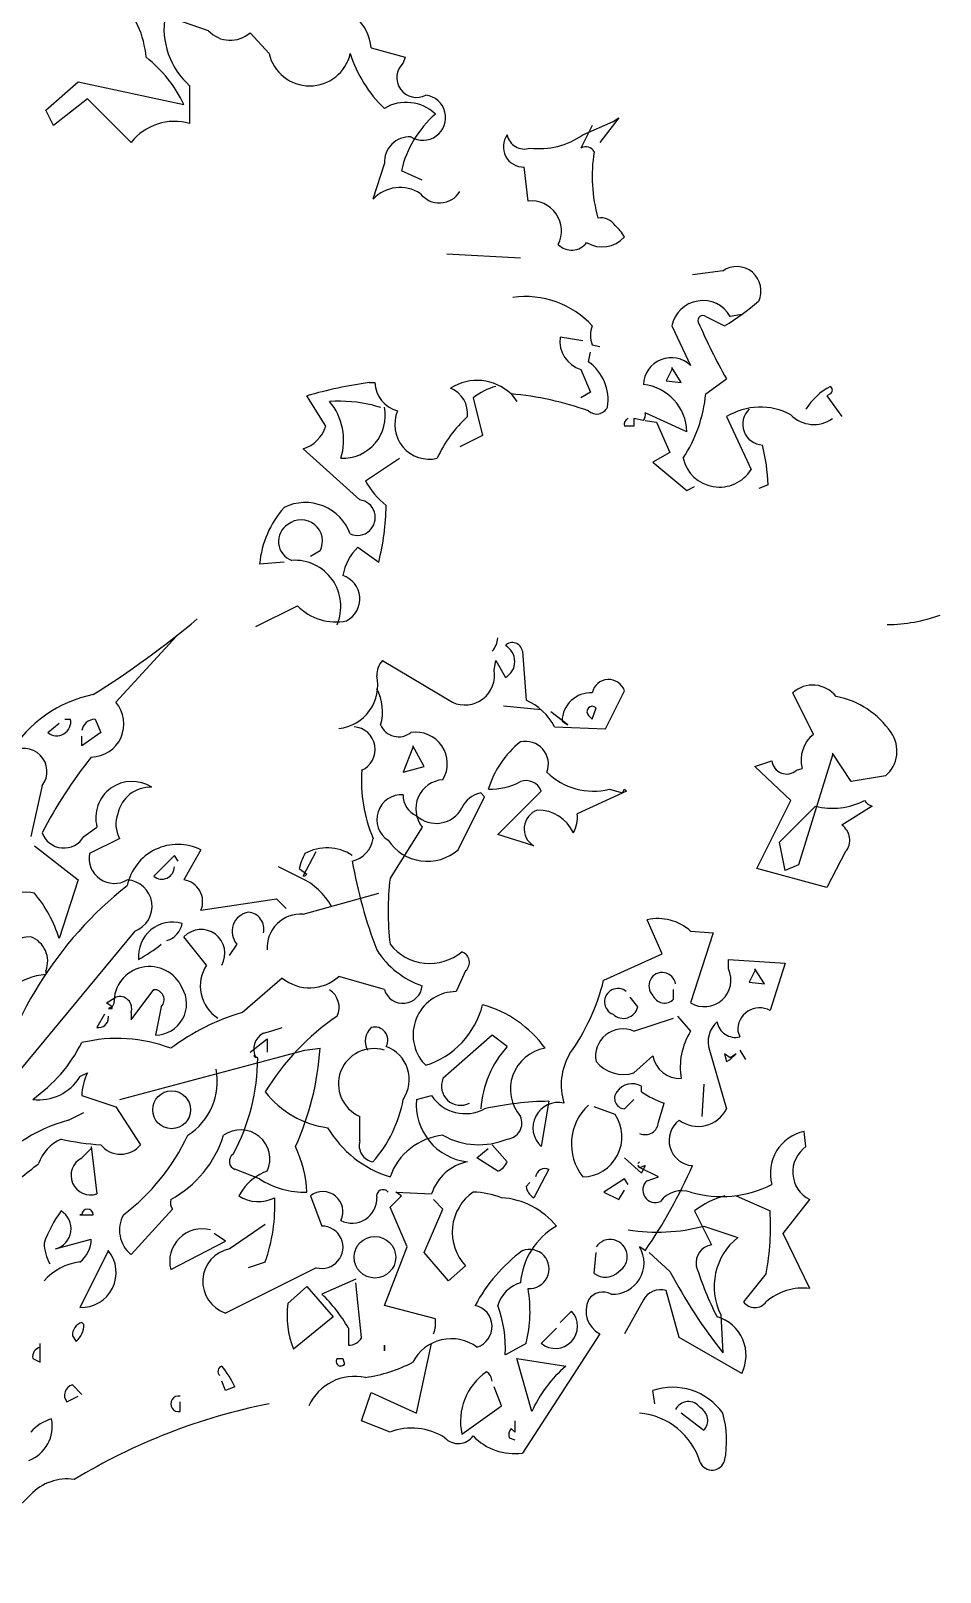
# Model space of a CAD drawing. Header units: millimetres. Extents: x 0 to 25200, y 0 to 17820.
# Drawn here: x 6419.3 to 6695.2, y 7784.1 to 8251.6 of the extents above; entities that cross this region are included whole.
import ezdxf

# ---------------------------------------------------------------- set-up
doc = ezdxf.new("R2010")
doc.units = ezdxf.units.MM
doc.header["$LTSCALE"] = 100
doc.header["$MEASUREMENT"] = 0
doc.layers.add('CO-TREE', color=251, linetype='Continuous')

# ---------------------------------------------------------------- blocks, each defined once
blk = doc.blocks.new('T-114')
at = {"layer": 'CO-TREE'}
for p, q in [((280.54, 1022.92), (267.35, 1027.51)), ((298.9, 1016.03), (293.16, 1022.34)), ((329.88, 1017.75), (340.21, 1014.88)), ((340.21, 1014.88), (339.63, 1013.16)), ((231.2, 998.82), (240.96, 1007.43)), ((240.96, 1007.43), (273.08, 1000.54)), ((274.8, 1006.28), (274.8, 994.8)), ((243.82, 1002.26), (233.5, 994.23)), ((257.02, 989.07), (243.82, 1002.26)), ((233.5, 994.23), (231.2, 998.82)), ((405.04, 996.53), (399.3, 989.07)), ((403.31, 995.38), (405.04, 996.53)), ((397, 994.23), (393.56, 987.35)), ((394.14, 991.36), (403.31, 995.38)), ((333.9, 982.76), (330.45, 971.86)), ((345.37, 977.59), (339.06, 980.46)), ((377.5, 971.28), (376.35, 981.61)), ((352.83, 955.22), (375.2, 954.07)), ((436.59, 950.06), (427.41, 948.91)), ((431.43, 936.29), (437.16, 933.42)), ((442.33, 936.86), (438.88, 936.29)), ((421.1, 933.42), (426.84, 921.37)), ((394.14, 928.83), (387.25, 929.98)), ((397, 927.68), (399.3, 927.11)), ((395.86, 922.52), (396.43, 925.39)), ((393.56, 920.22), (396.43, 913.34)), ((421.1, 920.22), (419.38, 916.78)), ((419.38, 916.78), (423.97, 916.21)), ((423.97, 916.21), (421.1, 920.8)), ((421.1, 920.8), (421.1, 920.22)), ((431.43, 912.76), (437.74, 917.35)), ((316.11, 903.01), (310.37, 912.19)), ((329.31, 916.21), (331.03, 916.21)), ((372.33, 912.76), (374.06, 910.47)), ((396.43, 913.34), (393.56, 911.62)), ((469.29, 912.76), (468.14, 912.19)), ((468.14, 912.19), (472.73, 905.88)), ((330.45, 909.32), (332.75, 908.75)), ((360.86, 911.62), (363.73, 900.14)), ((409.63, 903.01), (406.76, 903.01)), ((412.49, 904.73), (409.63, 905.31)), ((409.63, 905.31), (409.63, 903.01)), ((425.69, 901.29), (413.07, 907.03)), ((413.07, 904.73), (416.51, 904.16)), ((416.51, 904.16), (420.53, 894.98)), ((437.74, 905.88), (445.2, 889.82)), ((363.73, 900.14), (356.84, 896.7)), ((326.44, 880.64), (309.23, 896.13)), ((328.16, 886.37), (338.49, 893.26)), ((420.53, 894.98), (415.36, 892.11)), ((415.36, 892.11), (425.69, 883.51)), ((425.69, 883.51), (427.98, 884.65)), ((450.36, 885.23), (447.49, 884.08)), ((314.39, 865.15), (311.52, 863.43)), ((325.86, 866.29), (332.18, 861.71)), ((303.49, 861.71), (296.03, 861.13)), ((294.88, 842.2), (307.51, 848.51)), ((270.79, 839.33), (252.43, 819.25)), ((375.78, 834.74), (376.92, 819.82)), ((333.32, 831.87), (354.55, 819.25)), ((367.17, 829), (367.75, 831.87)), ((367.75, 831.87), (370.61, 826.71)), ((401.02, 811.22), (406.76, 822.69)), ((464.13, 809.5), (457.82, 822.12)), ((236.94, 814.09), (238.66, 814.09)), ((246.12, 814.09), (247.84, 810.07)), ((381.51, 816.96), (370.04, 818.1)), ((389.55, 812.37), (384.38, 816.38)), ((395.86, 815.24), (397, 814.09)), ((397, 814.09), (398.15, 817.53)), ((231.78, 810.07), (235.22, 812.94)), ((247.84, 810.07), (242.1, 806.06)), ((242.1, 806.06), (242.1, 808.92)), ((385.53, 811.79), (401.02, 811.22)), ((387.82, 813.51), (389.55, 812.37)), ((342.5, 805.48), (339.63, 798.02)), ((345.94, 799.75), (342.5, 806.06)), ((342.5, 806.06), (342.5, 805.48)), ((339.63, 798.02), (345.94, 799.75)), ((446.34, 799.75), (451.51, 801.47)), ((457.24, 789.42), (446.34, 799.75)), ((469.86, 803.19), (459.54, 769.91)), ((475.6, 795.16), (469.86, 803.76)), ((469.86, 803.76), (469.86, 803.19)), ((458.96, 798.6), (460.69, 799.17)), ((485.93, 796.88), (475.6, 795.16)), ((230.06, 794.01), (226.61, 778.52)), ((356.27, 774.5), (364.3, 790.57)), ((364.3, 790.57), (363.16, 791.71)), ((368.32, 779.09), (381.51, 792.29)), ((407.33, 792.29), (392.41, 785.4)), ((402.17, 792.86), (406.18, 791.71)), ((406.18, 791.71), (406.76, 792.86)), ((406.76, 792.86), (407.33, 792.29)), ((446.92, 768.76), (457.24, 789.42)), ((453.8, 776.8), (464.7, 787.7)), ((481.91, 787.7), (472.73, 781.96)), ((242.68, 778.52), (246.69, 781.39)), ((345.37, 781.39), (335.62, 765.9)), ((253.58, 777.94), (244.4, 773.35)), ((379.22, 775.65), (368.32, 779.09)), ((455.52, 768.19), (453.8, 776.8)), ((227.76, 775.65), (240.96, 765.32)), ((270.22, 772.78), (263.9, 766.47)), ((271.36, 771.06), (270.22, 772.78)), ((278.25, 774.5), (273.08, 765.32)), ((309.23, 766.47), (313.24, 773.93)), ((473.88, 773.93), (468.14, 763.03)), ((308.65, 765.9), (301.77, 769.34)), ((308.08, 768.76), (310.37, 767.04)), ((310.37, 767.04), (309.8, 766.47)), ((468.14, 763.03), (446.92, 768.76)), ((459.54, 769.91), (455.52, 768.19)), ((240.96, 765.32), (235.22, 747.54)), ((309.8, 766.47), (309.23, 766.47)), ((278.25, 756.14), (301.2, 759.59)), ((301.2, 759.59), (304.06, 756.72)), ((309.23, 755), (332.18, 761.31)), ((418.23, 742.95), (413.64, 753.27)), ((258.17, 749.83), (213.99, 696.48)), ((426.84, 749.83), (433.72, 749.26)), ((433.72, 749.26), (426.84, 728.03)), ((279.97, 739.51), (273.08, 748.11)), ((289.15, 745.82), (286.85, 742.37)), ((400.45, 734.92), (418.23, 742.95)), ((438.31, 738.36), (438.31, 741.23)), ((438.31, 741.23), (455.52, 740.08)), ((455.52, 740.08), (450.93, 725.74)), ((231.2, 737.78), (231.2, 736.64)), ((302.92, 735.49), (290.87, 725.16)), ((333.9, 732.05), (320.13, 736.06)), ((358.57, 737.78), (355.7, 731.47)), ((446.34, 737.78), (444.62, 734.34)), ((444.62, 734.34), (449.21, 733.77)), ((449.21, 733.77), (446.34, 738.36)), ((446.34, 738.36), (446.34, 737.78)), ((249.56, 728.03), (252.43, 729.75)), ((257.02, 722.87), (263.9, 732.05)), ((410.77, 726.88), (408.48, 729.75)), ((421.67, 729.18), (421.67, 732.05)), ((251.28, 726.88), (249.56, 728.03)), ((251.28, 726.88), (250.14, 726.31)), ((250.14, 726.31), (251.28, 726.31)), ((251.86, 728.03), (251.28, 726.88)), ((251.28, 726.31), (251.28, 726.88)), ((257.02, 725.16), (257.02, 722.87)), ((266.2, 726.88), (264.48, 718.28)), ((248.99, 724.59), (246.69, 720.57)), ((250.14, 723.44), (250.14, 724.02)), ((299.47, 719.43), (302.92, 720.57)), ((409.63, 719.43), (421.67, 723.44)), ((422.82, 724.02), (426.84, 719.43)), ((293.16, 713.12), (298.33, 717.13)), ((297.18, 718.85), (299.47, 719.43)), ((298.33, 717.13), (298.33, 713.12)), ((366.6, 718.28), (351.68, 705.08)), ((371.19, 714.84), (366.6, 718.28)), ((441.18, 719.43), (441.75, 717.71)), ((253.58, 698.77), (309.8, 713.69)), ((295.46, 711.39), (294.31, 711.97)), ((294.31, 711.97), (294.88, 711.39)), ((309.8, 713.69), (314.39, 714.26)), ((415.36, 711.97), (409.63, 706.8)), ((432.57, 713.69), (437.74, 695.9)), ((438.88, 711.39), (437.16, 712.54)), ((437.16, 712.54), (437.74, 710.25)), ((437.74, 710.25), (438.88, 710.82)), ((438.88, 710.82), (440.61, 712.54)), ((440.61, 712.54), (438.88, 711.39)), ((441.75, 713.69), (443.47, 710.82)), ((241.53, 705.66), (243.82, 706.8)), ((345.37, 710.25), (346.52, 709.1)), ((411.92, 701.07), (411.92, 702.79)), ((430.85, 703.36), (430.28, 693.61)), ((242.1, 699.92), (252.43, 696.48)), ((343.65, 698.77), (348.24, 699.92)), ((383.81, 698.2), (381.51, 684.43)), ((406.76, 695.9), (409.63, 698.77)), ((417.08, 691.89), (418.8, 697.63)), ((238.09, 692.46), (242.68, 694.76)), ((252.43, 696.48), (259.89, 685)), ((326.44, 686.15), (326.44, 693.61)), ((403.89, 694.18), (397.58, 696.48)), ((461.83, 684.43), (461.26, 689.02)), ((242.1, 680.99), (244.97, 683.86)), ((244.97, 684.43), (246.69, 670.09)), ((362.01, 680.99), (365.45, 683.86)), ((366.6, 685), (371.19, 679.84)), ((368.32, 676.97), (362.01, 680.99)), ((411.92, 676.4), (406.76, 680.99)), ((410.77, 679.27), (411.35, 679.84)), ((411.35, 679.84), (410.77, 679.27)), ((411.35, 678.12), (410.77, 678.69)), ((410.77, 678.69), (411.35, 678.12)), ((411.35, 678.12), (413.07, 678.69)), ((417.08, 675.25), (411.35, 678.12)), ((413.07, 678.69), (411.92, 676.4)), ((296.03, 674.68), (288.57, 677.55)), ((376.92, 672.38), (378.07, 673.53)), ((383.81, 677.55), (379.22, 668.94)), ((406.76, 674.68), (400.45, 670.66)), ((407.9, 672.96), (406.76, 674.68)), ((413.64, 674.1), (417.08, 675.25)), ((290.87, 671.24), (289.72, 669.51)), ((311.52, 669.51), (314.96, 660.33)), ((335.62, 666.07), (339.06, 669.51)), ((339.06, 669.51), (337.34, 670.66)), ((337.34, 670.66), (348.24, 670.09)), ((400.45, 670.66), (405.04, 668.37)), ((405.04, 668.37), (406.76, 671.24)), ((440.61, 669.51), (450.93, 664.92)), ((257.02, 651.73), (269.64, 665.5)), ((340.78, 654.02), (335.62, 666.07)), ((345.94, 652.3), (351.68, 665.5)), ((351.68, 665.5), (348.81, 668.37)), ((427.98, 664.92), (433.15, 654.6)), ((454.95, 658.04), (462.98, 668.37)), ((242.1, 663.78), (241.53, 663.78)), ((241.53, 663.78), (242.1, 663.78)), ((242.1, 663.78), (245.55, 663.78)), ((286.85, 653.45), (297.75, 660.91)), ((430.85, 660.33), (441.18, 656.89)), ((234.07, 653.45), (244.97, 656.32)), ((269.07, 647.14), (285.71, 655.75)), ((285.71, 655.75), (282.26, 658.04)), ((462.98, 641.4), (454.95, 658.04)), ((250.14, 652.88), (241.53, 635.67)), ((333.9, 636.24), (340.78, 654.02)), ((353.4, 643.7), (345.94, 652.3)), ((397.58, 645.99), (398.15, 652.3)), ((413.07, 652.88), (411.35, 654.02)), ((420.53, 646.57), (414.22, 652.3)), ((313.24, 647.71), (285.71, 633.94)), ((297.75, 649.43), (292.59, 647.71)), ((358.57, 648.29), (353.4, 643.7)), ((449.78, 645.99), (442.9, 637.39)), ((304.64, 636.81), (310.37, 641.98)), ((310.37, 641.98), (318.41, 632.8)), ((325.29, 644.27), (314.96, 639.68)), ((327.01, 626.49), (325.29, 643.12)), ((423.39, 626.49), (419.38, 640.83)), ((349.39, 632.22), (333.9, 636.24)), ((412.49, 637.96), (406.76, 627.63)), ((318.41, 632.8), (306.36, 623.04)), ((387.25, 631.08), (390.69, 634.52)), ((436.02, 633.37), (436.59, 621.9)), ((239.24, 627.06), (240.38, 625.34)), ((242.68, 630.5), (242.1, 631.08)), ((323, 629.35), (323, 624.19)), ((399.3, 627.63), (375.78, 591.49)), ((381.51, 624.76), (386.1, 629.35)), ((229.48, 619.03), (229.48, 624.76)), ((333.9, 622.47), (333.9, 624.19)), ((333.9, 624.19), (333.9, 622.47)), ((343.65, 603.54), (348.24, 624.76)), ((376.92, 624.76), (370.61, 621.32)), ((442.33, 615.59), (423.39, 626.49)), ((227.19, 620.18), (229.48, 619.03)), ((319.55, 620.18), (321.27, 620.18)), ((321.27, 620.18), (321.85, 618.45)), ((378.65, 604.11), (374.06, 620.18)), ((374.06, 620.18), (388.97, 617.88)), ((285.71, 610.42), (284.56, 613.29)), ((237.51, 606.98), (240.96, 608.7)), ((242.1, 609.27), (239.24, 612.14)), ((288.57, 611.57), (285.71, 610.42)), ((327.01, 601.24), (329.88, 609.85)), ((329.88, 609.85), (343.65, 603.54)), ((369.47, 605.83), (367.17, 611.57)), ((415.94, 606.41), (415.36, 610.42)), ((271.94, 604.11), (271.94, 606.98)), ((357.42, 597.23), (369.47, 605.83)), ((430.85, 598.37), (423.97, 603.54)), ((335.62, 597.8), (327.01, 601.24)), ((373.48, 597.8), (372.33, 598.95)), ((373.48, 601.24), (373.48, 597.8)), ((371.76, 596.08), (373.48, 595.51))]:
    blk.add_line(p, q, dxfattribs=at)
for centre, radius in [((269.35, 695.62), 5.74), ((331.03, 650.87), 6.31)]:
    blk.add_circle(centre, radius, dxfattribs=at)
for centre, radius, start, end in [((232.69, 1012.53), 29.01, 4.652, 43.9571), ((290.15, 1023.59), 23.13, 170.2636, 228.4544), ((316.68, 1016.89), 13.22, 3.7321, 49.398), ((287.15, 1029.07), 9.02, 222.9716, 311.8233), ((237.23, 983.62), 39.65, 25.2679, 52.0517), ((311.24, 1018.85), 12.65, 192.8691, 347.1309), ((360.66, 1027.53), 38.83, 197.2246, 226.4303), ((343.69, 1008.72), 6.02, 132.4174, 298.0178), ((340.49, 988.21), 12.99, 46.7904, 120.5292), ((345.62, 996.59), 6.88, 237.578, 82.4558), ((370.94, 973.04), 32.73, 131.1811, 166.8914), ((270.22, 978.6), 16.84, 74.1898, 141.5676), ((376.12, 987.73), 6.13, 143.6667, 272.1278), ((376.36, 992.33), 5.27, 190.5591, 288.9281), ((380.86, 1010.32), 23.14, 263.0758, 304.9967), ((341.64, 983.04), 7.75, 87.8793, 182.1207), ((395, 984.76), 2.95, 29.0559, 119.0533), ((442.24, 978.68), 45.29, 170.4429, 196.098), ((338.67, 964.04), 11.34, 57.2837, 136.4019), ((350.62, 978.06), 7.35, 217.5516, 327.9011), ((378.49, 962.18), 9.15, 333.4186, 96.2304), ((399.59, 961.1), 5.09, 32.3486, 99.7265), ((396.72, 954.93), 11.42, 28.4962, 51.1149), ((390.74, 962.02), 5.65, 224.0512, 323.577), ((399.97, 966.52), 9.15, 239.1715, 317.89), ((440.82, 944.02), 7.37, 334.7392, 125.059), ((376.81, 914.9), 27.4, 42.5174, 98.175), ((430.54, 931.43), 9.65, 30.1999, 168.1248), ((391.35, 1007.73), 87.29, 301.6535, 310.0218), ((430.57, 935.04), 1.51, 55.3056, 198.4342), ((403.6, 930.55), 7.19, 156.5025, 203.4975), ((591.2, 1004.85), 176.66, 203.443, 209.6872), ((396.05, 928.75), 8.89, 172.0908, 253.7197), ((387.75, 911.06), 14.03, 350.5151, 54.7246), ((420.95, 915.3), 8.46, 45.8772, 177.7256), ((362.06, 901.98), 14.89, 46.3878, 122.9006), ((348.36, 779.74), 137.8, 97.9492, 106.0031), ((340.35, 916.61), 9.33, 182.4669, 254.8528), ((350.82, 906.74), 8.36, 354.0944, 67.8331), ((373.48, 894.98), 20.89, 105.947, 127.1831), ((364.26, 819.8), 93.31, 70.2054, 85.0331), ((410.86, 900.89), 14.84, 1.5602, 83.6679), ((388.97, 916.78), 42.65, 326.5252, 354.5947), ((478.3, 897.82), 19.45, 117.5856, 147.8332), ((468.43, 913.91), 1.43, 306.8699, 53.1301), ((320.13, 867.01), 43.56, 76.2854, 93.7751), ((303.35, 898.74), 18.2, 342.4801, 40.1398), ((321.27, 906.14), 12.89, 267.4497, 11.6981), ((347.52, 903.44), 10.47, 156.5959, 283.4646), ((398.29, 910.33), 3.66, 228.1798, 334.44), ((447.99, 889.02), 19.74, 62.0559, 121.3135), ((448.99, 903.59), 6.33, 133.6299, 266.8198), ((306.26, 905.98), 10.29, 286.7515, 343.2485), ((384.94, 877.47), 38.38, 132.2427, 155.7026), ((408.48, 903.59), 1.81, 108.4363, 198.4336), ((410.49, 906.45), 2.64, 319.4003, 12.5272), ((464.22, 913.24), 9.74, 224.2048, 305.4063), ((435.59, 895.84), 11.34, 193.1583, 327.917), ((393.26, 883.22), 57.13, 2.0161, 14.2441), ((349.96, 898.42), 24.91, 208.927, 231.5457), ((309.9, 865.24), 14.58, 20.3366, 116.0606), ((325.74, 875.27), 5.41, 246.3463, 82.6055), ((325.99, 858.37), 30.08, 138.4057, 174.7369), ((308.65, 868.12), 6.46, 332.6227, 128.4324), ((258.17, 880.33), 76.31, 345.8729, 358.9378), ((307.82, 868), 6.07, 121.5692, 250.4488), ((337.77, 854.42), 16.82, 135.0702, 168.7848), ((306.68, 848.3), 14.01, 336.7534, 93.6817), ((318.94, 850.56), 7.5, 297.6377, 71.8896), ((319.27, 860.2), 16.58, 224.8248, 280.9698), ((84.58, 1076.05), 301.14, 302.3131, 309.7417), ((485.75, 893.41), 50.64, 270.8533, 289.3961), ((361.84, 839.16), 6.5, 317.1488, 356.454), ((372.75, 834.26), 3.07, 8.9734, 134.1567), ((367.92, 831.59), 5.57, 298.9412, 61.0588), ((338.04, 827.49), 6.44, 137.0649, 181.823), ((358.33, 827.4), 8.99, 245.1383, 10.2502), ((318.6, 824.44), 13.3, 276.5711, 12.3536), ((319.36, 816.47), 14, 342.9711, 29.0469), ((401.96, 821.09), 5.06, 18.4915, 168.2414), ((463.88, 815.4), 9.05, 37.986, 132.0746), ((253.11, 784.01), 38.29, 101.3892, 148.9437), ((244.81, 812.67), 10.06, 270.9018, 40.8071), ((370.26, 804.06), 17.11, 26.8559, 67.094), ((396.63, 813.32), 8.81, 87.5803, 178.7245), ((466.25, 795.56), 25.86, 34.1488, 79.3878), ((234.51, 813.29), 4.23, 229.6973, 10.8156), ((246.05, 810.11), 3.98, 88.9689, 172.2337), ((397, 816.38), 1.62, 45, 225), ((324.22, 804.91), 6.9, 293.839, 85.8926), ((338.2, 814.66), 5.91, 202.8337, 309.0939), ((343.43, 800.61), 9.58, 329.4175, 99.0139), ((470.15, 801.75), 9.81, 127.8761, 195.254), ((479.63, 804.41), 9.82, 309.9222, 35.215), ((224.57, 798.27), 6.95, 322.1535, 127.8465), ((392.75, 784.78), 28.47, 128.0503, 163.5183), ((376.75, 800.46), 6.92, 339.4368, 102.9351), ((357.36, 713.24), 143.6, 141.5074, 152.4449), ((455.98, 801.96), 4.5, 186.3134, 311.6116), ((257.31, 784.24), 10.99, 56.7645, 195.0549), ((372.16, 795.51), 45.25, 176.086, 202.8387), ((352.27, 786.91), 8.84, 93.8211, 218.6799), ((365.8, 813.26), 20.4, 269.0249, 297.4561), ((376.92, 790.57), 4.9, 20.5574, 110.5547), ((397.29, 812.27), 20.01, 225.3875, 284.1023), ((262.85, 783.39), 10.05, 87.2742, 168.4757), ((339.09, 783.67), 7.49, 85.8188, 237.3113), ((346.08, 790.81), 6.46, 177.0779, 247.8645), ((364.53, 784.11), 7.73, 100.2683, 157.0513), ((349.64, 791.33), 8.84, 227.3381, 331.5865), ((382.4, 780.83), 6.07, 109.5512, 238.4308), ((380.41, 774.54), 12.01, 25.2534, 90.1953), ((469.88, 808.29), 21.23, 255.8735, 297.2904), ((483.35, 792), 4.54, 214.6952, 251.565), ((261.14, 782.28), 8.72, 158.9923, 209.8051), ((383.24, 784.25), 9.25, 330.2552, 7.125), ((469.66, 777.42), 5.48, 320.404, 55.8562), ((236.63, 782), 6.98, 199.5808, 330.0304), ((322.35, 779.04), 8.18, 282.6939, 352.2852), ((346.91, 785.18), 14.2, 213.3495, 311.2584), ((252, 772), 7.72, 169.8601, 300.1558), ((271.28, 760.39), 15.74, 63.7374, 168.2114), ((325.01, 765.04), 17.33, 151.3147, 167.5732), ((316.5, 761.2), 13.88, 56.571, 118.8478), ((266.37, 769.41), 3.84, 230.0042, 358.8837), ((469.47, 796.74), 147.58, 190.0221, 200.9003), ((328.62, 671.58), 117.3, 128.3301, 167.7472), ((255.41, 757.34), 8, 290.1729, 86.681), ((272.1, 758.73), 6.67, 337.2336, 81.4819), ((300.11, 747.58), 20.21, 28.711, 64.9842), ((423.13, 755.86), 88.09, 173.4554, 186.5446), ((225.17, 749.78), 11.81, 77.338, 174.1698), ((196.3, 735.36), 40.78, 17.3743, 39.5115), ((293.67, 749.7), 5.96, 100.4371, 220.6829), ((292.18, 750.45), 5.14, 346.6291, 85.4257), ((308.65, 744.67), 10.34, 86.8214, 183.1786), ((416.8, 738.36), 15.25, 48.8156, 101.9426), ((269.62, 742.19), 10.35, 73.8096, 185.3098), ((266.16, 753.15), 6.43, 285.8955, 350.8374), ((278.27, 743.08), 7.23, 330.384, 135.8762), ((227.41, 732.35), 15.78, 92.883, 137.8093), ((223.74, 740.65), 7.99, 338.9638, 68.9611), ((234.07, 786.55), 51.88, 299.1166, 308.2635), ((354.15, 758.43), 26.72, 212.4454, 250.8196), ((347.64, 755.29), 15.3, 218.2377, 309.7443), ((356.37, 740.33), 3.36, 310.8497, 71.7702), ((262.64, 728.26), 10.79, 23.8196, 181.238), ((289.44, 733.14), 11.42, 146.0909, 238.0986), ((232.7, 716.87), 19.83, 94.323, 160.6294), ((311.18, 745.95), 13.33, 231.6733, 312.145), ((336.51, 750.85), 65.89, 324.4473, 346.0024), ((418.23, 733.2), 4.06, 8.1303, 224.9998), ((430.99, 734.96), 8.07, 239.045, 24.9295), ((253.64, 726.37), 3.59, 340.4089, 109.5911), ((264.03, 729.01), 3.04, 315.4647, 92.4602), ((264.4, 727.75), 9.47, 270.4961, 31.0063), ((313.86, 726.73), 6.31, 334.4781, 57.4127), ((339.52, 733.78), 5.88, 197.0882, 354.333), ((355.8, 718.3), 13.18, 90.4477, 217.6678), ((404.74, 728.37), 4.04, 50.1992, 249.2879), ((418.89, 731.79), 3.82, 202.6009, 316.7894), ((310.8, 658.04), 70.02, 106.5419, 126.5882), ((338.5, 733.86), 26.02, 287.9341, 345.7611), ((354.72, 694.35), 34.31, 35.4721, 74.7772), ((406.41, 727.81), 4.46, 226.1581, 348.0473), ((447.78, 719.92), 6.62, 61.5161, 184.2943), ((247.18, 723.48), 2.95, 260.4073, 359.2039), ((362.08, 661.79), 75.37, 124.3479, 148.5897), ((334.04, 716.34), 5.93, 134.5107, 206.5647), ((330.95, 716.73), 3.99, 331.7308, 105.5889), ((406.25, 711.88), 8.26, 65.9087, 191.4109), ((440.18, 716.27), 8.03, 131.3796, 198.7575), ((440.5, 723.29), 5.72, 189.979, 282.6408), ((200.13, 737.29), 47.07, 305.0853, 333.0859), ((252.84, 672.04), 45.23, 68.9707, 103.7249), ((299.76, 713.98), 5.52, 117.8986, 207.8959), ((444.05, 708.53), 20.37, 147.6535, 189.7266), ((233.89, 711.51), 61.57, 331.5065, 359.8929), ((228.95, 719.77), 85.61, 335.6179, 356.3096), ((330.68, 703.46), 10.72, 72.5641, 246.683), ((330.71, 704.77), 10.75, 326.1103, 69.5275), ((395.04, 693.55), 31.97, 138.2477, 175.7748), ((384.7, 701.85), 12.57, 99.3132, 220.9763), ((406.17, 703.13), 18.61, 149.6224, 197.2137), ((423.63, 713.48), 8.4, 190.3692, 272.3112), ((257.12, 699.82), 15.01, 152.2926, 179.635), ((263.93, 704.17), 19.28, 302.2942, 11.3086), ((406.47, 717.13), 10.8, 219.6118, 286.9897), ((229.05, 713.27), 14.62, 262.679, 328.603), ((357.04, 702.8), 5.82, 156.8889, 297.3533), ((409.15, 697.76), 5.74, 61.1759, 144.8133), ((320.39, 718.5), 28.57, 217.5902, 262.5468), ((301.02, 705.8), 39.24, 318.584, 349.6833), ((361.09, 697.24), 17.51, 174.9805, 263.5983), ((358.48, 706.74), 12.3, 213.6744, 298.2532), ((385.19, 602.44), 95.77, 90.8242, 102.5954), ((386.65, 690.14), 7.68, 76.8449, 228.0494), ((406.74, 685.22), 16.07, 132.6152, 218.3568), ((406.94, 699.08), 3.18, 141.3134, 266.6116), ((427.7, 724.02), 27.85, 235.4919, 251.378), ((251.08, 644.71), 49.49, 105.2215, 142.7316), ((370.74, 691.6), 4.9, 275.2812, 24.2059), ((393.84, 687.38), 12.14, 271.4151, 34.0743), ((427.93, 686.31), 7.64, 126.4126, 266.1078), ((429.11, 700.23), 9.65, 233.6322, 333.3593), ((216.21, 714.9), 64, 306.9932, 335.0248), ((252.61, 698.29), 34.15, 298.8123, 342.2428), ((290.29, 680.69), 8.85, 335.1849, 125.6957), ((345.52, 707.3), 33.54, 210.711, 252.8213), ((353.53, 668.99), 18.97, 95.5847, 160.7297), ((362.6, 707.17), 22.17, 240.4911, 292.776), ((413.07, 692.08), 4.02, 244.6549, 357.2726), ((463.86, 676.45), 12.84, 101.7008, 195.7718), ((241.37, 674.67), 13.29, 114.8342, 159.747), ((252.53, 760.85), 76, 257.2772, 266.4626), ((253.86, 689.88), 7.75, 218.9916, 321.0084), ((274, 668.88), 36.42, 2.7996, 25.2729), ((331.27, 684.79), 5.02, 164.2926, 260.6498), ((467.18, 676.74), 9.36, 124.786, 243.3852), ((-91.25, 1073.59), 507.93, 307.5068, 309.0735), ((244.73, 675.68), 5.92, 116.3375, 289.3298), ((289.43, 679.98), 2.59, 123.6907, 250.5594), ((361.82, 665.88), 14.21, 100.8571, 162.7832), ((366.31, 681.85), 5.27, 292.3805, 337.6195), ((278.21, 744.69), 163.15, 325.7523, 336.1385), ((303.2, 662.92), 14.88, 109.1337, 146.0035), ((309.38, 694.74), 24.09, 236.3541, 272.3614), ((382.66, 674.89), 2.89, 66.6148, 172.875), ((416.1, 671.24), 3.78, 130.6014, 294.341), ((295.67, 678.76), 11, 237.2424, 296.732), ((248.33, 666.67), 52.34, 340.7786, 2.4896), ((315.25, 664.73), 6.07, 333.9015, 127.9108), ((324.14, 668.68), 7.46, 242.5333, 2.018), ((333.51, 669.42), 1.97, 39.094, 194.0361), ((369.32, 658.49), 14.82, 124.7861, 223.5018), ((359.62, 642.07), 28.62, 69.8705, 87.5097), ((367.85, 645.43), 23.57, 39.2348, 86.0655), ((381.51, 672.96), 4.63, 187.1266, 240.2535), ((424.26, 662.8), 8.27, 71.8179, 142.8901), ((436.28, 702.85), 33.55, 253.6465, 296.9826), ((443.91, 644.55), 25.85, 105.1172, 128.0129), ((267.72, 641.78), 39.44, 144.0605, 160.145), ((232.57, 659.54), 6.27, 283.8506, 59.0879), ((243.82, 663.78), 1.72, 0, 180), ((272.22, 667.51), 3.27, 164.7465, 217.8734), ((374.63, 660.05), 76.46, 349.407, 3.6566), ((263.07, 659.12), 9.56, 150.8648, 230.7038), ((278.63, 649.63), 9.88, 75.4261, 194.5739), ((314.93, 653.91), 6.42, 254.7344, 89.7352), ((397.08, 641.32), 21.95, 120.0067, 175.2984), ((416.69, 713.45), 54.97, 260.7986, 284.9262), ((245.92, 655.95), 15.31, 182.9165, 207.5938), ((235.6, 656.7), 9.38, 309.2077, 357.6622), ((402.42, 651.06), 5.2, 300.1493, 145.2695), ((453.07, 641.95), 19.1, 128.5268, 206.7116), ((241.96, 646.21), 10.55, 267.6635, 39.2064), ((288.92, 643.54), 10.12, 101.7586, 251.5085), ((405.79, 612.51), 50.3, 126.6247, 151.8481), ((377.94, 647.33), 5.95, 265.7658, 111.2957), ((403.22, 649.15), 9.48, 267.1095, 30.963), ((434.01, 649.15), 5.52, 98.974, 188.9713), ((243.48, 632.5), 17.05, 96.5834, 138.9337), ((400.98, 650.47), 5.63, 232.7663, 316.0311), ((570.76, 726.83), 170.33, 208.1132, 218.0282), ((518.16, 675.76), 93.72, 197.0466, 207.2861), ((378.17, 633.27), 10.29, 106.7515, 163.2485), ((337.88, 634.44), 40.22, 346.0823, 9.9678), ((417.78, 634.97), 6.07, 74.7463, 150.4934), ((460.93, 624.47), 17.06, 83.0816, 130.7734), ((330.74, 633.08), 26.37, 171.8707, 202.3794), ((281.97, 605.74), 47.34, 29.9319, 45.818), ((360.07, 629.85), 6.53, 287.2869, 77.9183), ((332.61, 623.11), 38.04, 357.3052, 20.1871), ((402.88, 634.57), 7.8, 154.2206, 242.6493), ((400.22, 635.15), 5.19, 60.8839, 147.1886), ((446.34, 639.87), 4.25, 215.8381, 324.1619), ((339.92, 631.08), 9.54, 338.8402, 6.9098), ((385.8, 629.93), 6.71, 230.3129, 43.1586), ((431.5, 621.12), 12.16, 332.9413, 73.9161), ((243.14, 627.3), 3.91, 105.3699, 183.5547), ((236.13, 630.32), 6.55, 310.4781, 1.5969), ((230.23, 620.63), 3.08, 104.0373, 188.5826), ((323.09, 628.69), 4.5, 268.7818, 330.708), ((354.22, 612.96), 13.2, 53.8422, 152.6388), ((285.09, 616.28), 1.68, 108.435, 228.9452), ((261.32, 598.66), 30.15, 25.3464, 39.596), ((320.7, 619.31), 1.43, 143.1301, 323.1301), ((321.8, 659.02), 45.04, 278.1207, 297.3686), ((415.51, 587.22), 40.55, 130.8761, 155.3841), ((325, 599.23), 15.53, 78.2759, 154.8542), ((375.45, 601.06), 18.43, 124.9955, 192.0016), ((362.87, 613), 3.74, 4.4003, 57.5272), ((240.1, 608.99), 3.27, 105.2562, 217.8739), ((271.42, 606.41), 2.35, 77.3196, 282.6804), ((421.39, 592.83), 18.6, 35.1615, 108.9002), ((334.29, 427.74), 182.14, 101.2022, 121.2451), ((409.68, 582.73), 20.88, 16.3989, 85.4134), ((426.15, 602.75), 4.35, 35.1837, 153.6137), ((427.6, 601.37), 4.42, 317.3381, 61.5865), ((407.81, 595.2), 29.96, 348.4298, 16.1514), ((221.91, 599.64), 11.23, 291.5844, 11.1946), ((235.95, 590.1), 12.1, 104.4676, 140.4748), ((342.27, 580.79), 18.27, 56.8457, 111.342), ((374.92, 596.94), 3.27, 142.1266, 195.2535), ((356.32, 600.01), 5.65, 224.0512, 323.577), ((373.34, 608.58), 17.26, 223.698, 278.1151), ((433.33, 590.32), 4, 205.1718, 343.6256), ((237.58, 568.6), 15.02, 81.4722, 136.8859), ((113.08, 692.19), 160.41, 301.4536, 315.0552)]:
    blk.add_arc(centre, radius, start, end, dxfattribs=at)

msp = doc.modelspace()

# ---------------------------------------------------------------- block references
at = {"layer": 'CO-TREE'}
msp.add_blockref('T-114', (6192.64, 7228.73), dxfattribs=at)

doc.saveas('drawing.dxf')
